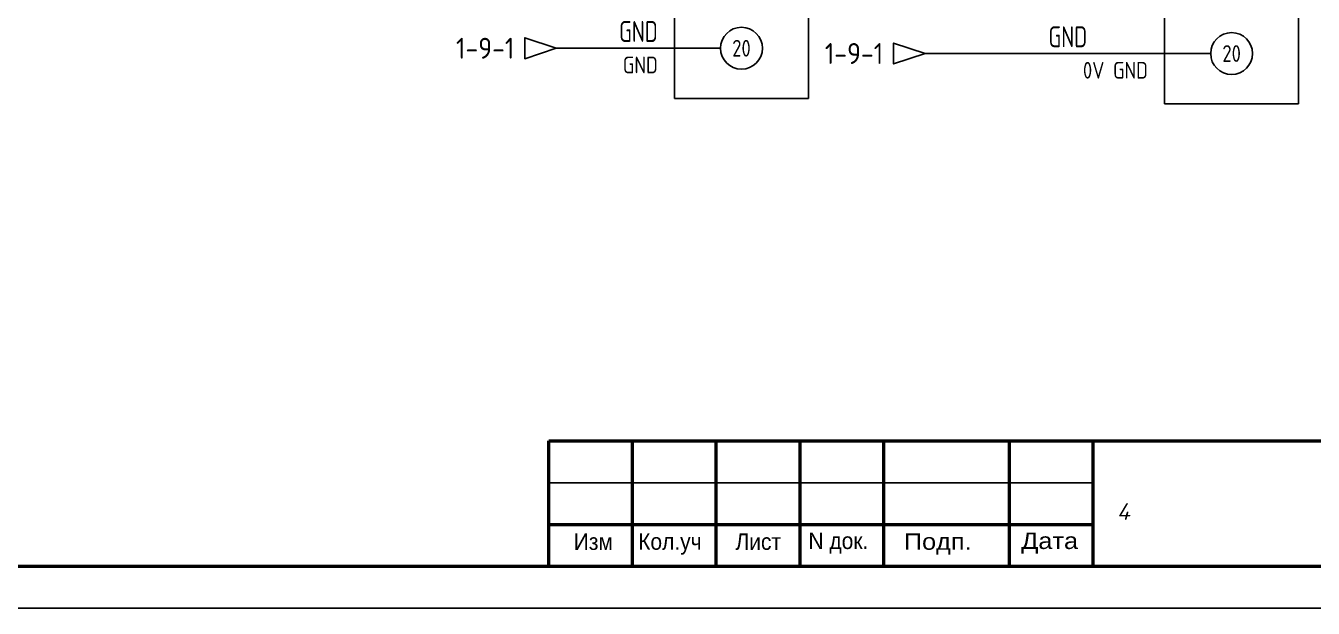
# Model space of a CAD drawing. Extents: x -20 to 400, y -5 to 292.
# Drawn here: x 147.6 to 301.3, y -5 to 64.6 of the extents above; entities that cross this region are included whole.
import ezdxf
from ezdxf.enums import TextEntityAlignment as Align

# ---------------------------------------------------------------- set-up
doc = ezdxf.new("R2010")
doc.units = 0
doc.linetypes.add('Caddy_Solid', pattern=[0])
for name, color, linetype in [('100', 7, 'Continuous'), ('RED_2.5mm^2', 1, 'Continuous'), ('SYMS', 7, 'Continuous'), ('TERMS', 4, 'Continuous'), ('TITLE', 7, 'Continuous'), ('WIRENO', 70, 'Continuous'), ('XREF', 7, 'Continuous')]:
    doc.layers.add(name, color=color, linetype=linetype)
doc.styles.add('Caddy_Vectorfont1n', font='arial.ttf', dxfattribs={"width": 1.1})
doc.styles.add('ITALIC', font='ITALIC')
doc.styles.add('SIMPLEX', font='simplex')
doc.styles.add('WD_IEC', font='ISOCP2.shx', dxfattribs={"width": 0.9, "height": 4})

# ---------------------------------------------------------------- blocks, each defined once
blk = doc.blocks.new('wd_tb')
at = {"layer": 'TITLE', "color": 1, "style": 'SIMPLEX'}
blk.add_attdef('CAD#', (-14.33, 3.62), '', height=1.25, rotation=90, dxfattribs=at)
at = {"layer": 'TITLE', "color": 1, "style": 'ITALIC'}
for tag, p in [('DWG#', (377.5, 6.5)), ('TITLE#1', (133.27, -3.8)), ('TITLE#2', (163.84, -3.8)), ('TITLE#3', (197.71, -3.8))]:
    blk.add_attdef(tag, text='', height=2, dxfattribs=at).set_placement(p, align=Align.CENTER)
at = {"layer": 'TITLE', "color": 1}
for tag, p, height, style in [('JOB#', (277.8, 5.56), 2, 'ITALIC'), ('SHTS', (385.36, -3.42), 2, 'ITALIC'), ('ENGINEER', (9.37, -2.98), 1.25, 'ITALIC'), ('CHKDBY', (40.35, -2.98), 1.25, 'ITALIC'), ('DRAWNBY', (70.5, -3.39), 1.25, 'ITALIC'), ('DATE', (98.17, -3.8), 1.25, 'SIMPLEX')]:
    blk.add_attdef(tag, p, '', height=height, dxfattribs=dict(at, style=style))
at = {"layer": 'TITLE', "color": 1, "style": 'ITALIC'}
blk.add_attdef('SH#', text='', height=2, dxfattribs=at).set_placement((391.86, 4.83), align=Align.RIGHT)
at = {"layer": 'TITLE', "color": 7, "flags": 9}
blk.add_attdef('WD_TB', (-0.02, 0.56), '', height=1.57, dxfattribs=at)
at = {"layer": 'TITLE', "color": 1, "style": 'ITALIC', "flags": 3}
blk.add_attdef('TITLE#4', text='', height=2, dxfattribs=at).set_placement((230.75, -4.22), align=Align.CENTER)
blk = doc.blocks.new('PLCIO_27EB')
at = {"layer": 'SYMS'}
for p, q in [((-8, 8), (-8, -196)), ((8, -196), (8, 8)), ((-8, -196), (8, -196))]:
    blk.add_line(p, q, dxfattribs=at)
blk.add_circle((0, -190), 2.5, dxfattribs=at)
at = {"layer": 'SYMS', "style": 'WD_IEC'}
for tag, height, width, p in [('INST', 2.5, 0.8, (0, 26.5)), ('LOC', 2.5, 0.8, (0, 23.5)), ('MFG', 2.5, 0.8, (0, 20.5)), ('CAT', 2.5, 0.8, (0, 17.5)), ('LINE1', 2.5, 0.9, (0, 14.5)), ('LINE2', 2.5, 0.9, (0, 11.5)), ('DESC', 2.5, 0.9, (0, 8.47)), ('TAG', 2.5, 0.8, (0, 5.49)), ('TAGA01', 2, 0.8, (0, 3)), ('TAGA02', 2, 0.8, (0, -7)), ('TAGA03', 2, 0.8, (0, -17)), ('TAGA04', 2, 0.8, (0, -27)), ('TAGA05', 2, 0.8, (0, -37)), ('TAGA06', 2, 0.8, (0, -47)), ('TAGA07', 2, 0.8, (0, -57)), ('TAGA08', 2, 0.8, (0, -67)), ('TAGA09', 2, 0.8, (0, -77)), ('TAGA10', 2, 0.8, (0, -87)), ('TAGA11', 2, 0.8, (0, -97)), ('TAGA12', 2, 0.8, (0, -107)), ('TAGA13', 2, 0.8, (0, -117)), ('TAGA14', 2, 0.8, (0, -127)), ('TAGA15', 2, 0.8, (0, -137)), ('TAGA16', 2, 0.8, (0, -147)), ('TAGA19', 2, 0.8, (0, -177)), ('TAGA20', 2, 0.8, (0, -187))]:
    blk.add_attdef(tag, text='', height=height, dxfattribs=dict(at, width=width)).set_placement(p, align=Align.CENTER)
at = {"layer": 'SYMS', "linetype": 'Continuous', "style": 'WD_IEC', "width": 0.9, "flags": 9}
blk.add_attdef('ASSYCODE', text='', height=0.32, dxfattribs=at).set_placement((3.68, 17.14), align=Align.CENTER)
at = {"layer": 'SYMS', "style": 'WD_IEC', "width": 0.9}
for tag, p in [('DESCA01', (20, 0.5)), ('DESCB01', (20, -2.62)), ('DESCC01', (20, -5.75)), ('DESCD01', (20, -8.88)), ('DESCA02', (20, -9.5)), ('DESCE01', (20, -12)), ('DESCB02', (20, -12.62)), ('DESCC02', (20, -15.75)), ('DESCD02', (20, -18.88)), ('DESCA03', (20, -19.5)), ('DESCE02', (20, -22)), ('DESCB03', (20, -22.62)), ('DESCC03', (20, -25.75)), ('DESCD03', (20, -28.88)), ('DESCA04', (20, -29.5)), ('DESCE03', (20, -32)), ('DESCB04', (20, -32.62)), ('DESCC04', (20, -35.75)), ('DESCD04', (20, -38.88)), ('DESCA05', (20, -39.5)), ('DESCE04', (20, -42)), ('DESCB05', (20, -42.62)), ('DESCC05', (20, -45.75)), ('DESCD05', (20, -48.88)), ('DESCA06', (20, -49.5)), ('DESCE05', (20, -52)), ('DESCB06', (20, -52.62)), ('DESCC06', (20, -55.75)), ('DESCD06', (20, -58.88)), ('DESCA07', (20, -59.5)), ('DESCE06', (20, -62)), ('DESCB07', (20, -62.62)), ('DESCC07', (20, -65.75)), ('DESCD07', (20, -68.88)), ('DESCA08', (20, -69.5)), ('DESCE07', (20, -72)), ('DESCB08', (20, -72.62)), ('DESCC08', (20, -75.75)), ('DESCD08', (20, -78.88)), ('DESCA09', (20, -79.5)), ('DESCE08', (20, -82)), ('DESCB09', (20, -82.62)), ('DESCC09', (20, -85.75)), ('DESCD09', (20, -88.88)), ('DESCA10', (20, -89.5)), ('DESCE09', (20, -92)), ('DESCB10', (20, -92.62)), ('DESCC10', (20, -95.75)), ('DESCD10', (20, -98.88)), ('DESCA11', (20, -99.5)), ('DESCE10', (20, -102)), ('DESCB11', (20, -102.62)), ('DESCC11', (20, -105.75)), ('DESCD11', (20, -108.88)), ('DESCA12', (20, -109.5)), ('DESCE11', (20, -112)), ('DESCB12', (20, -112.62)), ('DESCC12', (20, -115.75)), ('DESCD12', (20, -118.88)), ('DESCA13', (20, -119.5)), ('DESCE12', (20, -122)), ('DESCB13', (20, -122.62)), ('DESCC13', (20, -125.75)), ('DESCD13', (20, -128.88)), ('DESCA14', (20, -129.5)), ('DESCE13', (20, -132)), ('DESCB14', (20, -132.62)), ('DESCC14', (20, -135.75)), ('DESCD14', (20, -138.88)), ('DESCA15', (20, -139.5)), ('DESCE14', (20, -142)), ('DESCB15', (20, -142.62)), ('DESCC15', (20, -145.75)), ('DESCD15', (20, -148.88)), ('DESCA16', (20, -149.5)), ('DESCE15', (20, -152)), ('DESCB16', (20, -152.62)), ('DESCC16', (20, -155.75)), ('DESCD16', (20, -158.88)), ('DESCE16', (20, -162)), ('DESCA19', (20, -179.5)), ('DESCB19', (20, -182.62)), ('DESCC19', (20, -185.75)), ('DESCD19', (20, -188.88)), ('DESCA20', (20, -189.5)), ('DESCE19', (20, -192)), ('DESCB20', (20, -192.62)), ('DESCC20', (20, -195.75)), ('DESCD20', (20, -198.88)), ('DESCE20', (20, -202))]:
    blk.add_attdef(tag, p, '', height=2.5, dxfattribs=at)
for tag, p in [('TERM01', (0, 0)), ('TERM02', (0, -10)), ('TERM03', (0, -20)), ('TERM04', (0, -30)), ('TERM05', (0, -40)), ('TERM06', (0, -50)), ('TERM07', (0, -60)), ('TERM08', (0, -70)), ('TERM09', (0, -80)), ('TERM10', (0, -90)), ('TERM11', (0, -100)), ('TERM12', (0, -110)), ('TERM13', (0, -120)), ('TERM14', (0, -130)), ('TERM15', (0, -140)), ('TERM16', (0, -150)), ('TERM19', (0, -180)), ('TERM20', (0, -190))]:
    blk.add_attdef(tag, text='', height=2, dxfattribs=at).set_placement(p, align=Align.MIDDLE_CENTER)
at = {"layer": 'SYMS', "style": 'WD_IEC', "width": 0.9, "flags": 1}
for tag, p in [('X4TERM01', (-2.5, 0)), ('X4TERM02', (-2.5, -10)), ('X4TERM03', (-2.5, -20)), ('X4TERM04', (-2.5, -30)), ('X4TERM05', (-2.5, -40)), ('X4TERM06', (-2.5, -50)), ('X4TERM07', (-2.5, -60)), ('X4TERM08', (-2.5, -70)), ('X4TERM09', (-2.5, -80)), ('X4TERM10', (-2.5, -90)), ('X4TERM11', (-2.5, -100)), ('X4TERM12', (-2.5, -110)), ('X4TERM13', (-2.5, -120)), ('X4TERM14', (-2.5, -130)), ('X4TERM15', (-2.5, -140)), ('X4TERM16', (-2.5, -150)), ('X4TERM19', (-2.5, -180)), ('X4TERM20', (-2.5, -190))]:
    blk.add_attdef(tag, p, '', height=0.32, dxfattribs=at)
at = {"layer": 'SYMS', "style": 'WD_IEC', "width": 0.9}
for tag, p in [('TERMDESC01', (-10, -1)), ('TERMDESC02', (-10, -11)), ('TERMDESC03', (-10, -21)), ('TERMDESC04', (-10, -31)), ('TERMDESC05', (-10, -41)), ('TERMDESC06', (-10, -51)), ('TERMDESC07', (-10, -61)), ('TERMDESC08', (-10, -71)), ('TERMDESC09', (-10, -81)), ('TERMDESC10', (-10, -91)), ('TERMDESC11', (-10, -101)), ('TERMDESC12', (-10, -111)), ('TERMDESC13', (-10, -121)), ('TERMDESC14', (-10, -131)), ('TERMDESC15', (-10, -141)), ('TERMDESC16', (-10, -151)), ('TERMDESC19', (-10, -181)), ('TERMDESC20', (-10, -191))]:
    blk.add_attdef(tag, text='', height=2, dxfattribs=at).set_placement(p, align=Align.TOP_RIGHT)
blk = doc.blocks.new('HA1D3')
blk.add_lwpolyline([(0, 0), (-3.75, -1.25), (-3.75, 1.25)], close=True)
at = {"style": 'WD_IEC'}
for tag, p, height, flags in [('WIRENO', (1.25, 1), 2.5, 8), ('X1TERM01', (0, 0), 0.32, 1)]:
    blk.add_attdef(tag, p, '', height=height, dxfattribs=dict(at, flags=flags))
at = {"style": 'WD_IEC', "flags": 1}
blk.add_attdef('SIGCODE', text='', height=1, dxfattribs=at).set_placement((-2.5, 1.8), align=Align.RIGHT)
at = {"style": 'WD_IEC'}
blk.add_attdef('XREF', text='', height=2.5, dxfattribs=at).set_placement((-5, 0), align=Align.MIDDLE_RIGHT)
blk.add_attdef('DESC1', text='', height=2.5, dxfattribs=at).set_placement((1.25, -1), align=Align.TOP_LEFT)
blk = doc.blocks.new('WD_WNH')
at = {"linetype": 'Continuous', "style": 'WD_IEC', "width": 0.8}
blk.add_attdef('WIRENO', text='', height=2.5, dxfattribs=at).set_placement((0, 0.75), align=Align.CENTER)
at = {"style": 'WD_IEC', "flags": 1}
for tag, p in [('W08USER', (0, 0.375)), ('W04USER', (0, 0.875)), ('W05USER', (0, 0.75)), ('W09USER', (0, 0.25)), ('W03USER', (0, 1)), ('W06USER', (0, 0.625)), ('W07USER', (0, 0.5)), ('W02USER', (0, 1.125)), ('W01USER', (0, 1.25)), ('W10USER', (0, 0.125))]:
    blk.add_attdef(tag, text='', height=0.08, dxfattribs=at).set_placement(p, align=Align.CENTER)
blk = doc.blocks.new('PLCIO_2CA3')
at = {"layer": 'SYMS'}
for p, q in [((-8, 8), (-8, -196)), ((8, -196), (8, 8)), ((-8, -196), (8, -196))]:
    blk.add_line(p, q, dxfattribs=at)
blk.add_circle((0, -190), 2.5, dxfattribs=at)
at = {"layer": 'SYMS', "style": 'WD_IEC'}
for tag, height, width, p in [('INST', 2.5, 0.8, (0, 26.5)), ('LOC', 2.5, 0.8, (0, 23.5)), ('MFG', 2.5, 0.8, (0, 20.5)), ('CAT', 2.5, 0.8, (0, 17.5)), ('LINE1', 2.5, 0.9, (0, 14.5)), ('LINE2', 2.5, 0.9, (0, 11.5)), ('DESC', 2.5, 0.9, (0, 8.47)), ('TAG', 2.5, 0.8, (0, 5.49)), ('TAGA01', 2, 0.8, (0, 3)), ('TAGA02', 2, 0.8, (0, -7)), ('TAGA03', 2, 0.8, (0, -17)), ('TAGA04', 2, 0.8, (0, -27)), ('TAGA05', 2, 0.8, (0, -37)), ('TAGA06', 2, 0.8, (0, -47)), ('TAGA07', 2, 0.8, (0, -57)), ('TAGA08', 2, 0.8, (0, -67)), ('TAGA09', 2, 0.8, (0, -77)), ('TAGA10', 2, 0.8, (0, -87)), ('TAGA11', 2, 0.8, (0, -97)), ('TAGA12', 2, 0.8, (0, -107)), ('TAGA13', 2, 0.8, (0, -117)), ('TAGA14', 2, 0.8, (0, -127)), ('TAGA15', 2, 0.8, (0, -137)), ('TAGA16', 2, 0.8, (0, -147)), ('TAGA17', 2, 0.8, (0, -157)), ('TAGA18', 2, 0.8, (0, -167)), ('TAGA19', 2, 0.8, (0, -177)), ('TAGA20', 2, 0.8, (0, -187))]:
    blk.add_attdef(tag, text='', height=height, dxfattribs=dict(at, width=width)).set_placement(p, align=Align.CENTER)
at = {"layer": 'SYMS', "linetype": 'Continuous', "style": 'WD_IEC', "width": 0.9, "flags": 9}
blk.add_attdef('ASSYCODE', text='', height=0.32, dxfattribs=at).set_placement((3.68, 17.14), align=Align.CENTER)
at = {"layer": 'SYMS', "style": 'WD_IEC', "width": 0.9}
for tag, p in [('DESCA01', (20, 0.5)), ('DESCB01', (20, -2.62)), ('DESCC01', (20, -5.75)), ('DESCD01', (20, -8.88)), ('DESCA02', (20, -9.5)), ('DESCE01', (20, -12)), ('DESCB02', (20, -12.62)), ('DESCC02', (20, -15.75)), ('DESCD02', (20, -18.88)), ('DESCA03', (20, -19.5)), ('DESCE02', (20, -22)), ('DESCB03', (20, -22.62)), ('DESCC03', (20, -25.75)), ('DESCD03', (20, -28.88)), ('DESCA04', (20, -29.5)), ('DESCE03', (20, -32)), ('DESCB04', (20, -32.62)), ('DESCC04', (20, -35.75)), ('DESCD04', (20, -38.88)), ('DESCA05', (20, -39.5)), ('DESCE04', (20, -42)), ('DESCB05', (20, -42.62)), ('DESCC05', (20, -45.75)), ('DESCD05', (20, -48.88)), ('DESCA06', (20, -49.5)), ('DESCE05', (20, -52)), ('DESCB06', (20, -52.62)), ('DESCC06', (20, -55.75)), ('DESCD06', (20, -58.88)), ('DESCA07', (20, -59.5)), ('DESCE06', (20, -62)), ('DESCB07', (20, -62.62)), ('DESCC07', (20, -65.75)), ('DESCD07', (20, -68.88)), ('DESCA08', (20, -69.5)), ('DESCE07', (20, -72)), ('DESCB08', (20, -72.62)), ('DESCC08', (20, -75.75)), ('DESCD08', (20, -78.88)), ('DESCA09', (20, -79.5)), ('DESCE08', (20, -82)), ('DESCB09', (20, -82.62)), ('DESCC09', (20, -85.75)), ('DESCD09', (20, -88.88)), ('DESCA10', (20, -89.5)), ('DESCE09', (20, -92)), ('DESCB10', (20, -92.62)), ('DESCC10', (20, -95.75)), ('DESCD10', (20, -98.88)), ('DESCA11', (20, -99.5)), ('DESCE10', (20, -102)), ('DESCB11', (20, -102.62)), ('DESCC11', (20, -105.75)), ('DESCD11', (20, -108.88)), ('DESCA12', (20, -109.5)), ('DESCE11', (20, -112)), ('DESCB12', (20, -112.62)), ('DESCC12', (20, -115.75)), ('DESCD12', (20, -118.88)), ('DESCA13', (20, -119.5)), ('DESCE12', (20, -122)), ('DESCB13', (20, -122.62)), ('DESCC13', (20, -125.75)), ('DESCD13', (20, -128.88)), ('DESCA14', (20, -129.5)), ('DESCE13', (20, -132)), ('DESCB14', (20, -132.62)), ('DESCC14', (20, -135.75)), ('DESCD14', (20, -138.88)), ('DESCA15', (20, -139.5)), ('DESCE14', (20, -142)), ('DESCB15', (20, -142.62)), ('DESCC15', (20, -145.75)), ('DESCD15', (20, -148.88)), ('DESCA16', (20, -149.5)), ('DESCE15', (20, -152)), ('DESCB16', (20, -152.62)), ('DESCC16', (20, -155.75)), ('DESCD16', (20, -158.88)), ('DESCA17', (20, -159.5)), ('DESCE16', (20, -162)), ('DESCB17', (20, -162.62)), ('DESCC17', (20, -165.75)), ('DESCD17', (20, -168.88)), ('DESCA18', (20, -169.5)), ('DESCE17', (20, -172)), ('DESCB18', (20, -172.62)), ('DESCC18', (20, -175.75)), ('DESCD18', (20, -178.88)), ('DESCA19', (20, -179.5)), ('DESCE18', (20, -182)), ('DESCB19', (20, -182.62)), ('DESCC19', (20, -185.75)), ('DESCD19', (20, -188.88)), ('DESCA20', (20, -189.5)), ('DESCE19', (20, -192)), ('DESCB20', (20, -192.62)), ('DESCC20', (20, -195.75)), ('DESCD20', (20, -198.88)), ('DESCE20', (20, -202))]:
    blk.add_attdef(tag, p, '', height=2.5, dxfattribs=at)
for tag, p in [('TERM01', (0, 0)), ('TERM02', (0, -10)), ('TERM03', (0, -20)), ('TERM04', (0, -30)), ('TERM05', (0, -40)), ('TERM06', (0, -50)), ('TERM07', (0, -60)), ('TERM08', (0, -70)), ('TERM09', (0, -80)), ('TERM10', (0, -90)), ('TERM11', (0, -100)), ('TERM12', (0, -110)), ('TERM13', (0, -120)), ('TERM14', (0, -130)), ('TERM15', (0, -140)), ('TERM16', (0, -150)), ('TERM17', (0, -160)), ('TERM18', (0, -170)), ('TERM19', (0, -180)), ('TERM20', (0, -190))]:
    blk.add_attdef(tag, text='', height=2, dxfattribs=at).set_placement(p, align=Align.MIDDLE_CENTER)
at = {"layer": 'SYMS', "style": 'WD_IEC', "width": 0.9, "flags": 1}
for tag, p in [('X4TERM01', (-2.5, 0)), ('X4TERM02', (-2.5, -10)), ('X4TERM03', (-2.5, -20)), ('X4TERM04', (-2.5, -30)), ('X4TERM05', (-2.5, -40)), ('X4TERM06', (-2.5, -50)), ('X4TERM07', (-2.5, -60)), ('X4TERM08', (-2.5, -70)), ('X4TERM09', (-2.5, -80)), ('X4TERM10', (-2.5, -90)), ('X4TERM11', (-2.5, -100)), ('X4TERM12', (-2.5, -110)), ('X4TERM13', (-2.5, -120)), ('X4TERM14', (-2.5, -130)), ('X4TERM15', (-2.5, -140)), ('X4TERM16', (-2.5, -150)), ('X4TERM17', (-2.5, -160)), ('X4TERM18', (-2.5, -170)), ('X4TERM19', (-2.5, -180)), ('X4TERM20', (-2.5, -190))]:
    blk.add_attdef(tag, p, '', height=0.32, dxfattribs=at)
at = {"layer": 'SYMS', "style": 'WD_IEC', "width": 0.9}
for tag, p in [('TERMDESC01', (-10, -1)), ('TERMDESC02', (-10, -11)), ('TERMDESC03', (-10, -21)), ('TERMDESC04', (-10, -31)), ('TERMDESC05', (-10, -41)), ('TERMDESC06', (-10, -51)), ('TERMDESC07', (-10, -61)), ('TERMDESC08', (-10, -71)), ('TERMDESC09', (-10, -81)), ('TERMDESC10', (-10, -91)), ('TERMDESC11', (-10, -101)), ('TERMDESC12', (-10, -111)), ('TERMDESC13', (-10, -121)), ('TERMDESC14', (-10, -131)), ('TERMDESC15', (-10, -141)), ('TERMDESC16', (-10, -151)), ('TERMDESC17', (-10, -161)), ('TERMDESC18', (-10, -171)), ('TERMDESC19', (-10, -181)), ('TERMDESC20', (-10, -191))]:
    blk.add_attdef(tag, text='', height=2, dxfattribs=at).set_placement(p, align=Align.TOP_RIGHT)

msp = doc.modelspace()

# ---------------------------------------------------------------- linework, layer by layer
at = {"layer": '100', "linetype": 'Caddy_Solid', "lineweight": 50}
for p, q in [((210, 15), (395, 15)), ((210, 0), (210, 15)), ((220, 0), (220, 15)), ((230, 0), (230, 15)), ((240, 0), (240, 15)), ((250, 0), (250, 15)), ((265, 0), (265, 15)), ((275, 0), (275, 15)), ((210, 5), (275, 5)), ((395, 0), (-12, 0))]:
    msp.add_line(p, q, dxfattribs=at)
at = {"layer": '100', "linetype": 'Caddy_Solid', "lineweight": 25}
msp.add_line((275, 10), (210, 10), dxfattribs=at)
at = {"layer": 'RED_2.5mm^2'}
for p, q in [((230.51, 61.9), (210.9, 61.9)), ((289.01, 61.27), (254.92, 61.27))]:
    msp.add_line(p, q, dxfattribs=at)
at = {"layer": 'SYMS'}
msp.add_lwpolyline([(-20, -5), (400, -5), (400, 292), (-20, 292)], close=True, dxfattribs=at)

# ---------------------------------------------------------------- block references
ref = msp.add_blockref('PLCIO_27EB', (233.01, 251.9), dxfattribs=at)
ref.add_attrib('TERM20', '20', dxfattribs={"layer": 'TERMS', "height": 2, "style": 'WD_IEC', "width": 0.9}).set_placement((233.01, 61.9), align=Align.MIDDLE_CENTER)
ref.add_attrib('TERMDESC20', 'GND', dxfattribs={"layer": 'TERMS', "height": 2, "style": 'WD_IEC', "width": 0.9}).set_placement((223.01, 60.9), align=Align.TOP_RIGHT)
ref = msp.add_blockref('PLCIO_2CA3', (291.51, 251.27), dxfattribs=at)
ref.add_attrib('TERM20', '20', dxfattribs={"layer": 'TERMS', "height": 2, "style": 'WD_IEC', "width": 0.9}).set_placement((291.51, 61.27), align=Align.MIDDLE_CENTER)
ref.add_attrib('TERMDESC20', '0V GND', dxfattribs={"layer": 'TERMS', "height": 2, "style": 'WD_IEC', "width": 0.9}).set_placement((281.51, 60.27), align=Align.TOP_RIGHT)
ref = msp.add_blockref('wd_tb', (0, 0), dxfattribs=at)
ref.add_attrib('JOB#', '4', (277.8, 5.56), dxfattribs={"layer": 'TITLE', "color": 1, "height": 2, "style": 'ITALIC'})
ref = msp.add_blockref('HA1D3', (210.9, 61.9), dxfattribs=at)
ref.add_attrib('XREF', '1-9-1', dxfattribs={"layer": 'XREF', "height": 2.5, "style": 'WD_IEC'}).set_placement((205.9, 61.9), align=Align.MIDDLE_RIGHT)
ref = msp.add_blockref('HA1D3', (254.92, 61.27), dxfattribs=at)
ref.add_attrib('XREF', '1-9-1', dxfattribs={"layer": 'XREF', "height": 2.5, "style": 'WD_IEC'}).set_placement((249.92, 61.27), align=Align.MIDDLE_RIGHT)
at = {"layer": 'WIRENO'}
ref = msp.add_blockref('WD_WNH', (220.71, 61.9), dxfattribs=at)
ref.add_attrib('WIRENO', 'GND', dxfattribs={"linetype": 'Continuous', "height": 2.5, "style": 'WD_IEC', "width": 0.8}).set_placement((220.71, 62.65), align=Align.CENTER)
ref = msp.add_blockref('WD_WNH', (271.96, 61.27), dxfattribs=at)
ref.add_attrib('WIRENO', 'GND', dxfattribs={"linetype": 'Continuous', "height": 2.5, "style": 'WD_IEC', "width": 0.8}).set_placement((271.96, 62.02), align=Align.CENTER)

# ---------------------------------------------------------------- texts
at = {"layer": '100', "lineweight": 25, "style": 'Caddy_Vectorfont1n'}
for s, width, p in [('Изм', 0.913, (212.99, 1.97)), ('Кол.уч', 0.913, (220.68, 1.99)), ('Лист', 0.913, (232.29, 1.97)), ('N док.', 0.913, (241, 2.08)), ('Подп.', 1.1, (252.39, 1.99)), ('Дата', 1.1, (266.4, 2.08))]:
    msp.add_text(s, height=1.965, dxfattribs=dict(at, width=width)).set_placement(p)

doc.saveas('drawing.dxf')
